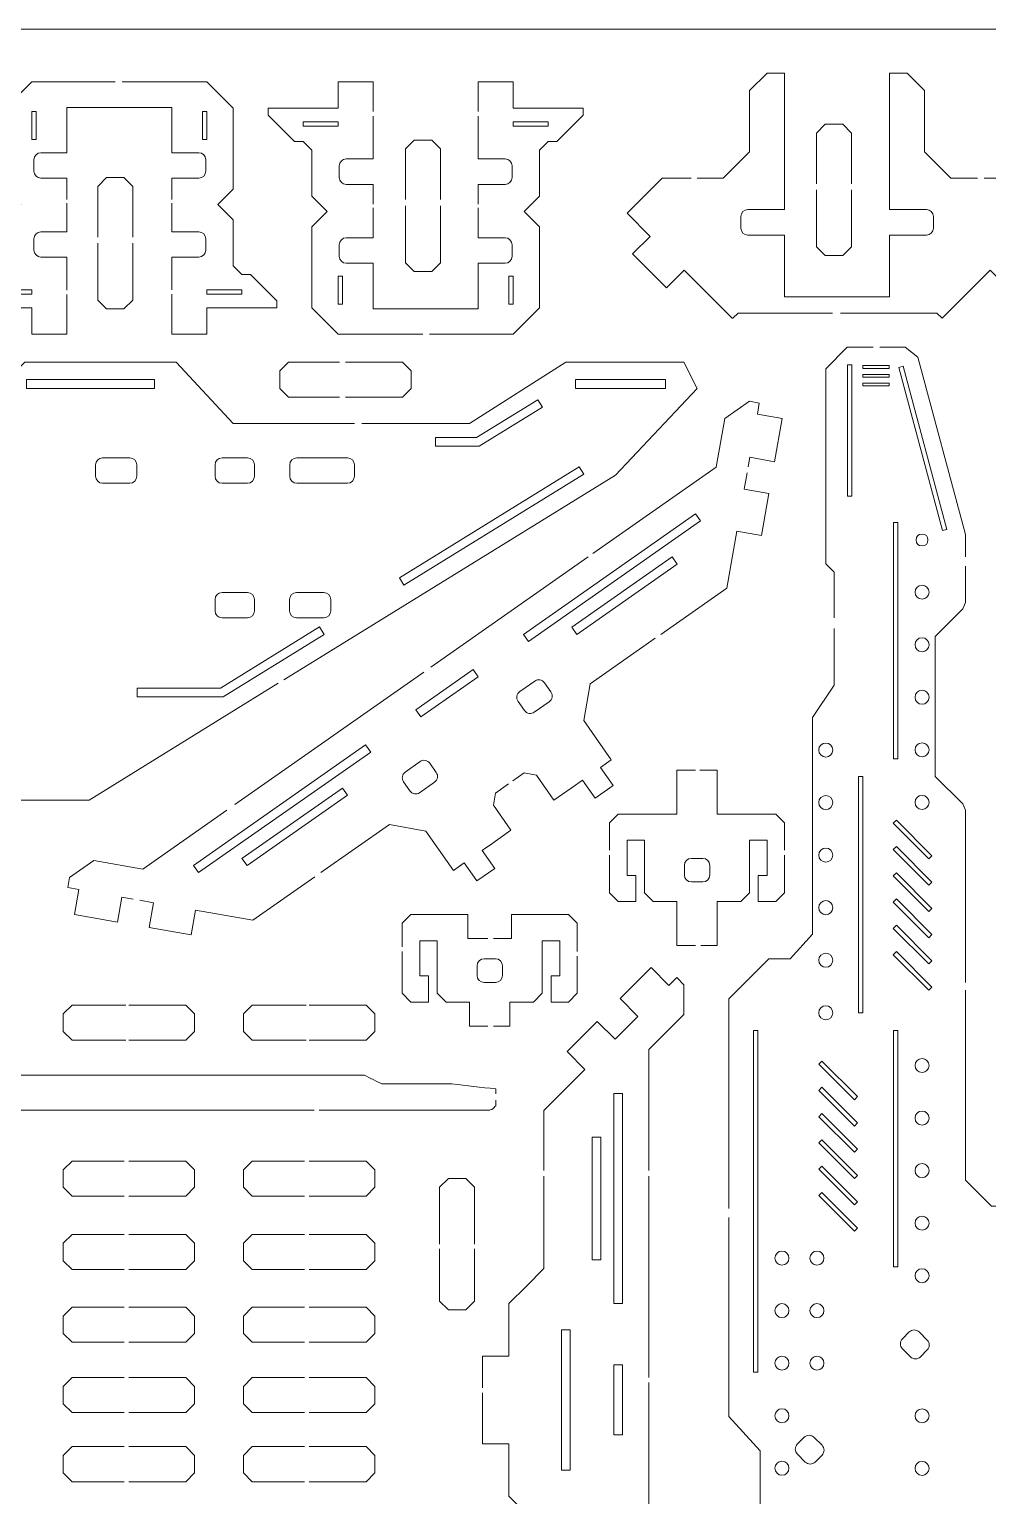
# Model space of a CAD drawing. Header units: inches. Extents: x -99 to 301, y -16 to 251.
# Drawn here: x 126.2 to 235.7, y 83.3 to 250.7 of the extents above; entities that cross this region are included whole.
import ezdxf

# ---------------------------------------------------------------- set-up
doc = ezdxf.new("R2010")
doc.units = ezdxf.units.IN
doc.header["$MEASUREMENT"] = 0
doc.layers.add('_U+68F0_U+52EE_U+934A', color=7, linetype='Continuous')
doc.layers.add('Viewport Boundary', color=7, linetype='Continuous')

# ---------------------------------------------------------------- blocks, each defined once
blk = doc.blocks.new('block 8')
at = {"layer": '_U+68F0_U+52EE_U+934A', "lineweight": 0}
for points in [[(217.2, 169.24), (217.65, 169.24), (218, 168.88), (218, 168.44), (218, 167.99), (217.65, 167.64), (217.2, 167.64), (216.76, 167.64), (216.4, 167.99), (216.4, 168.44), (216.4, 168.88), (216.76, 169.24), (217.2, 169.24)], [(217.2, 163.24), (217.65, 163.24), (218, 162.88), (218, 162.44), (218, 161.99), (217.65, 161.64), (217.2, 161.64), (216.76, 161.64), (216.4, 161.99), (216.4, 162.44), (216.4, 162.88), (216.76, 163.24), (217.2, 163.24)], [(217.2, 157.24), (217.65, 157.24), (218, 156.88), (218, 156.44), (218, 155.99), (217.65, 155.64), (217.2, 155.64), (216.76, 155.64), (216.4, 155.99), (216.4, 156.44), (216.4, 156.88), (216.76, 157.24), (217.2, 157.24)], [(217.2, 151.24), (217.65, 151.24), (218, 150.88), (218, 150.44), (218, 149.99), (217.65, 149.64), (217.2, 149.64), (216.76, 149.64), (216.4, 149.99), (216.4, 150.44), (216.4, 150.88), (216.76, 151.24), (217.2, 151.24)], [(217.2, 145.24), (217.65, 145.24), (218, 144.88), (218, 144.44), (218, 143.99), (217.65, 143.64), (217.2, 143.64), (216.76, 143.64), (216.4, 143.99), (216.4, 144.44), (216.4, 144.88), (216.76, 145.24), (217.2, 145.24)], [(217.2, 139.24), (217.65, 139.24), (218, 138.88), (218, 138.44), (218, 137.99), (217.65, 137.64), (217.2, 137.64), (216.76, 137.64), (216.4, 137.99), (216.4, 138.44), (216.4, 138.88), (216.76, 139.24), (217.2, 139.24)]]:
    blk.add_open_spline(points, degree=3, knots=[0, 0, 0, 0, 1, 1, 1, 2, 2, 2, 3, 3, 3, 4, 4, 4, 4], dxfattribs=at)
blk = doc.blocks.new('block 16')
at = {"layer": '_U+68F0_U+52EE_U+934A', "lineweight": 0}
for points in [[(212.2, 111.23), (212.65, 111.23), (213, 110.87), (213, 110.43), (213, 109.99), (212.65, 109.63), (212.2, 109.63), (211.76, 109.63), (211.4, 109.99), (211.4, 110.43), (211.4, 110.87), (211.76, 111.23), (212.2, 111.23)], [(212.2, 105.23), (212.65, 105.23), (213, 104.87), (213, 104.43), (213, 103.99), (212.65, 103.63), (212.2, 103.63), (211.76, 103.63), (211.4, 103.99), (211.4, 104.43), (211.4, 104.87), (211.76, 105.23), (212.2, 105.23)], [(212.2, 99.23), (212.65, 99.23), (213, 98.87), (213, 98.43), (213, 97.99), (212.65, 97.63), (212.2, 97.63), (211.76, 97.63), (211.4, 97.99), (211.4, 98.43), (211.4, 98.87), (211.76, 99.23), (212.2, 99.23)], [(212.2, 93.23), (212.65, 93.23), (213, 92.87), (213, 92.43), (213, 91.99), (212.65, 91.63), (212.2, 91.63), (211.76, 91.63), (211.4, 91.99), (211.4, 92.43), (211.4, 92.87), (211.76, 93.23), (212.2, 93.23)], [(212.2, 87.23), (212.65, 87.23), (213, 86.87), (213, 86.43), (213, 85.99), (212.65, 85.63), (212.2, 85.63), (211.76, 85.63), (211.4, 85.99), (211.4, 86.43), (211.4, 86.87), (211.76, 87.23), (212.2, 87.23)], [(212.2, 81.23), (212.65, 81.23), (213, 80.87), (213, 80.43), (213, 79.99), (212.65, 79.63), (212.2, 79.63), (211.76, 79.63), (211.4, 79.99), (211.4, 80.43), (211.4, 80.87), (211.76, 81.23), (212.2, 81.23)]]:
    blk.add_open_spline(points, degree=3, knots=[0, 0, 0, 0, 1, 1, 1, 2, 2, 2, 3, 3, 3, 4, 4, 4, 4], dxfattribs=at)
blk = doc.blocks.new('block 18')
at = {"layer": '_U+68F0_U+52EE_U+934A', "lineweight": 0}
for points in [[(228.2, 133.22), (228.65, 133.22), (229, 132.86), (229, 132.42), (229, 131.97), (228.65, 131.62), (228.2, 131.62), (227.76, 131.62), (227.4, 131.97), (227.4, 132.42), (227.4, 132.86), (227.76, 133.22), (228.2, 133.22)], [(228.2, 127.22), (228.65, 127.22), (229, 126.86), (229, 126.42), (229, 125.97), (228.65, 125.62), (228.2, 125.62), (227.76, 125.62), (227.4, 125.97), (227.4, 126.42), (227.4, 126.86), (227.76, 127.22), (228.2, 127.22)], [(228.2, 121.22), (228.65, 121.22), (229, 120.86), (229, 120.42), (229, 119.97), (228.65, 119.62), (228.2, 119.62), (227.76, 119.62), (227.4, 119.97), (227.4, 120.42), (227.4, 120.86), (227.76, 121.22), (228.2, 121.22)], [(228.2, 115.22), (228.65, 115.22), (229, 114.86), (229, 114.42), (229, 113.97), (228.65, 113.62), (228.2, 113.62), (227.76, 113.62), (227.4, 113.97), (227.4, 114.42), (227.4, 114.86), (227.76, 115.22), (228.2, 115.22)], [(228.2, 109.22), (228.65, 109.22), (229, 108.86), (229, 108.42), (229, 107.97), (228.65, 107.62), (228.2, 107.62), (227.76, 107.62), (227.4, 107.97), (227.4, 108.42), (227.4, 108.86), (227.76, 109.22), (228.2, 109.22)]]:
    blk.add_open_spline(points, degree=3, knots=[0, 0, 0, 0, 1, 1, 1, 2, 2, 2, 3, 3, 3, 4, 4, 4, 4], dxfattribs=at)
blk = doc.blocks.new('block 19')
at = {"layer": '_U+68F0_U+52EE_U+934A', "lineweight": 0}
for points in [[(216.2, 111.23), (216.65, 111.23), (217, 110.87), (217, 110.43), (217, 109.99), (216.65, 109.63), (216.2, 109.63), (215.76, 109.63), (215.4, 109.99), (215.4, 110.43), (215.4, 110.87), (215.76, 111.23), (216.2, 111.23)], [(216.2, 105.23), (216.65, 105.23), (217, 104.87), (217, 104.43), (217, 103.99), (216.65, 103.63), (216.2, 103.63), (215.76, 103.63), (215.4, 103.99), (215.4, 104.43), (215.4, 104.87), (215.76, 105.23), (216.2, 105.23)], [(216.2, 99.23), (216.65, 99.23), (217, 98.87), (217, 98.43), (217, 97.99), (216.65, 97.63), (216.2, 97.63), (215.76, 97.63), (215.4, 97.99), (215.4, 98.43), (215.4, 98.87), (215.76, 99.23), (216.2, 99.23)]]:
    blk.add_open_spline(points, degree=3, knots=[0, 0, 0, 0, 1, 1, 1, 2, 2, 2, 3, 3, 3, 4, 4, 4, 4], dxfattribs=at)
blk = doc.blocks.new('block 20')
at = {"layer": '_U+68F0_U+52EE_U+934A', "lineweight": 0}
for points in [[(228.2, 93.22), (228.65, 93.22), (229, 92.87), (229, 92.42), (229, 91.98), (228.65, 91.62), (228.2, 91.62), (227.76, 91.62), (227.4, 91.98), (227.4, 92.42), (227.4, 92.87), (227.76, 93.22), (228.2, 93.22)], [(228.2, 87.22), (228.65, 87.22), (229, 86.87), (229, 86.42), (229, 85.98), (228.65, 85.62), (228.2, 85.62), (227.76, 85.62), (227.4, 85.98), (227.4, 86.42), (227.4, 86.87), (227.76, 87.22), (228.2, 87.22)], [(228.2, 81.22), (228.65, 81.22), (229, 80.87), (229, 80.42), (229, 79.98), (228.65, 79.62), (228.2, 79.62), (227.76, 79.62), (227.4, 79.98), (227.4, 80.42), (227.4, 80.87), (227.76, 81.22), (228.2, 81.22)]]:
    blk.add_open_spline(points, degree=3, knots=[0, 0, 0, 0, 1, 1, 1, 2, 2, 2, 3, 3, 3, 4, 4, 4, 4], dxfattribs=at)
blk = doc.blocks.new('block 21')
at = {"layer": '_U+68F0_U+52EE_U+934A', "lineweight": 0}
for points in [[(228.2, 187.26), (228.65, 187.26), (229, 186.91), (229, 186.46), (229, 186.02), (228.65, 185.66), (228.2, 185.66), (227.76, 185.66), (227.4, 186.02), (227.4, 186.46), (227.4, 186.91), (227.76, 187.26), (228.2, 187.26)], [(228.2, 181.26), (228.65, 181.26), (229, 180.91), (229, 180.46), (229, 180.02), (228.65, 179.66), (228.2, 179.66), (227.76, 179.66), (227.4, 180.02), (227.4, 180.46), (227.4, 180.91), (227.76, 181.26), (228.2, 181.26)], [(228.2, 175.26), (228.65, 175.26), (229, 174.91), (229, 174.46), (229, 174.02), (228.65, 173.66), (228.2, 173.66), (227.76, 173.66), (227.4, 174.02), (227.4, 174.46), (227.4, 174.91), (227.76, 175.26), (228.2, 175.26)], [(228.2, 169.26), (228.65, 169.26), (229, 168.91), (229, 168.46), (229, 168.02), (228.65, 167.66), (228.2, 167.66), (227.76, 167.66), (227.4, 168.02), (227.4, 168.46), (227.4, 168.91), (227.76, 169.26), (228.2, 169.26)], [(228.2, 163.26), (228.65, 163.26), (229, 162.91), (229, 162.46), (229, 162.02), (228.65, 161.66), (228.2, 161.66), (227.76, 161.66), (227.4, 162.02), (227.4, 162.46), (227.4, 162.91), (227.76, 163.26), (228.2, 163.26)]]:
    blk.add_open_spline(points, degree=3, knots=[0, 0, 0, 0, 1, 1, 1, 2, 2, 2, 3, 3, 3, 4, 4, 4, 4], dxfattribs=at)

msp = doc.modelspace()

# ---------------------------------------------------------------- linework, layer by layer
at = {"layer": '_U+68F0_U+52EE_U+934A', "lineweight": 0}
for points in [[(136.03, 244.73), (126.5, 244.73), (123.5, 241.73), (123.5, 232.47), (125.24, 230.73), (123.5, 228.99), (123.5, 223.73), (122.5, 222.73), (121.5, 222.73), (118.5, 219.73), (118.5, 218.93), (126.5, 218.93), (126.5, 215.93), (130.5, 215.93), (130.5, 220.46)], [(142.5, 220.5), (142.5, 215.93), (146.5, 215.93), (146.5, 218.93), (154.5, 218.93), (154.5, 219.73), (151.5, 222.73), (150.5, 222.73), (149.5, 223.73), (149.5, 228.99), (147.76, 230.73), (149.5, 232.47), (149.5, 241.73), (146.5, 244.73), (136.82, 244.73)], [(165.5, 241.36), (165.5, 244.73), (161.5, 244.73), (161.5, 241.73), (153.5, 241.73), (153.5, 240.93), (156.5, 237.93), (157.5, 237.93), (158.5, 236.93), (158.5, 231.67), (160.24, 229.93), (158.5, 228.19), (158.5, 218.93), (161.5, 215.93), (171.19, 215.93)], [(171.92, 215.93), (181.5, 215.93), (184.5, 218.93), (184.5, 228.19), (182.76, 229.93), (184.5, 231.67), (184.5, 236.93), (185.5, 237.93), (186.5, 237.93), (189.5, 240.93), (189.5, 241.73), (181.5, 241.73), (181.5, 244.73), (177.5, 244.73), (177.5, 241.36)], [(202.5, 233.73), (205.5, 233.73), (208.5, 236.73), (208.5, 243.73), (210.5, 245.73), (212.5, 245.73)], [(224.5, 245.73), (226.5, 245.73), (228.5, 243.73), (228.5, 236.73), (231.5, 233.73), (234.55, 233.73)], [(127, 241.33), (127, 238.13), (126.5, 238.13), (126.5, 241.33), (127, 241.33)], [(146, 241.33), (146.5, 241.33), (146.5, 238.13), (146, 238.13), (146, 241.33)], [(157.5, 239.68), (157.5, 240.18), (161.5, 240.18), (161.5, 239.68), (157.5, 239.68)], [(185.5, 239.68), (181.5, 239.68), (181.5, 240.18), (185.5, 240.18), (185.5, 239.68)], [(216.15, 233.09), (216.15, 238.89), (217.15, 239.89), (219.15, 239.89), (220.15, 238.89), (220.15, 233.09)], [(169.19, 231.28), (169.19, 237.08), (170.19, 238.08), (172.19, 238.08), (173.19, 237.08), (173.19, 231.28)], [(134.03, 227), (134.03, 232.8), (135.03, 233.8), (137.03, 233.8), (138.03, 232.8), (138.03, 227)], [(217.97, 218.33), (207.2, 218.33), (206.6, 217.73), (206.5, 217.73), (201.02, 223.21), (199.02, 221.21), (195.14, 225.09), (197.14, 227.09), (194.5, 229.73), (198.5, 233.73), (201.83, 233.73)], [(235.3, 233.73), (238.5, 233.73), (242.5, 229.73), (239.86, 227.09), (241.86, 225.09), (237.98, 221.21), (235.98, 223.21), (230.5, 217.73), (229.9, 218.33), (218.9, 218.33)], [(220.15, 232.39), (220.15, 225.89), (219.15, 224.89), (217.15, 224.89), (216.15, 225.89), (216.15, 232.39)], [(165.5, 230.78), (165.5, 230.78)], [(173.19, 230.58), (173.19, 224.08), (172.19, 223.08), (170.19, 223.08), (169.19, 224.08), (169.19, 230.58)], [(138.03, 226.3), (138.03, 219.8), (137.03, 218.8), (135.03, 218.8), (134.03, 219.8), (134.03, 226.3)], [(162, 219.33), (161.5, 219.33), (161.5, 222.53), (162, 222.53), (162, 219.33)], [(181, 219.33), (181, 222.53), (181.5, 222.53), (181.5, 219.33), (181, 219.33)], [(122.5, 220.98), (126.5, 220.98), (126.5, 220.48), (122.5, 220.48), (122.5, 220.98)], [(150.5, 220.98), (150.5, 220.48), (146.5, 220.48), (146.5, 220.98), (150.5, 220.98)], [(218.15, 183.53), (218.15, 188.73), (217.2, 189.68), (217.2, 211.98), (219.65, 214.42), (222.63, 214.42)], [(223.37, 214.42), (226.27, 214.42), (227.71, 213.31), (233.15, 193.04), (233.15, 190.49)], [(163.37, 205.73), (149.5, 205.73), (143, 212.73), (125.7, 212.73), (124.7, 211.73), (121.7, 211.73), (120.7, 212.73), (109, 212.73)], [(161.64, 208.73), (155.84, 208.73), (154.84, 209.73), (154.84, 211.73), (155.84, 212.73), (161.64, 212.73)], [(155.3, 176.45), (193.2, 199.82), (202.5, 209.73), (201, 212.73), (187.5, 212.73), (176.5, 205.73), (164.22, 205.73)], [(162.34, 212.73), (168.84, 212.73), (169.84, 211.73), (169.84, 209.73), (168.84, 208.73), (162.34, 208.73)], [(220.2, 197.42), (220.2, 212.42), (219.7, 212.42), (219.7, 197.42), (220.2, 197.42)], [(224.45, 212.33), (221.45, 212.33), (221.45, 212.01), (224.45, 212.01), (224.45, 212.33)], [(224.45, 211.33), (221.45, 211.33), (221.45, 211.01), (224.45, 211.01), (224.45, 211.33)], [(231.03, 193.62), (226.04, 212.25), (225.55, 212.12), (230.54, 193.49), (231.03, 193.62)], [(140.5, 209.73), (125.9, 209.73), (125.9, 210.73), (140.5, 210.73), (140.5, 209.73)], [(198.9, 209.73), (188.6, 209.73), (188.6, 210.73), (198.9, 210.73), (198.9, 209.73)], [(224.45, 210.33), (221.45, 210.33), (221.45, 210.01), (224.45, 210.01), (224.45, 210.33)], [(184.84, 207.57), (177.6, 203.13), (172.61, 203.13), (172.61, 204.13), (177.32, 204.13), (184.31, 208.43), (184.84, 207.57)], [(190.6, 190.86), (204.7, 200.73), (205.68, 206.3), (208.48, 208.26), (209.61, 208.06), (209.39, 206.8), (212.23, 206.3), (211.36, 201.36), (208.52, 201.86), (208.33, 200.78)], [(189.03, 200.78), (189.55, 199.93), (169.02, 187.26), (168.49, 188.11), (189.03, 200.78)], [(208.21, 200.07), (207.88, 198.24), (210.72, 197.74), (209.87, 192.93), (207.04, 193.44), (205.89, 186.91), (198.36, 181.64)], [(202.9, 194.59), (183.24, 180.82), (182.66, 181.64), (202.32, 195.4), (202.9, 194.59)], [(225.45, 194.42), (224.95, 194.42), (224.95, 167.42), (225.45, 167.42), (225.45, 194.42)], [(172.08, 177.89), (190.07, 190.49)], [(200.24, 189.67), (188.77, 181.64), (188.19, 182.46), (199.66, 190.49), (200.24, 189.67)], [(233.15, 189.44), (233.15, 185.28), (232.85, 184.57), (229.7, 181.42), (229.7, 165.42), (232.85, 162.28), (233.15, 161.57), (233.15, 141.91)], [(148.06, 175.52), (159.38, 182.49), (159.9, 181.64), (148.35, 174.52), (138.54, 174.52), (138.54, 175.52), (148.06, 175.52)], [(197.73, 181.22), (190.28, 175.99), (189.55, 171.81), (192.7, 167.3), (191.47, 166.44), (192.91, 164.4), (190.86, 162.96), (189.43, 165.01), (189.02, 164.72), (188.61, 164.44), (186.15, 162.72), (184.14, 165.58), (182.75, 165.83), (181.44, 164.91)], [(206.15, 116.08), (206.15, 140.04), (210.69, 144.58), (213.15, 144.58), (215.7, 147.42), (215.7, 172.17), (218.15, 175.84), (218.15, 182.32)], [(177.5, 176.8), (170.95, 172.22), (170.38, 173.04), (176.93, 177.62), (177.5, 176.8)], [(172.08, 177.89), (172.08, 177.89)], [(121.8, 162.73), (133.04, 162.73), (154.63, 176.07)], [(149.68, 162.21), (171.29, 177.33)], [(165.22, 168.2), (145.56, 154.44), (144.98, 155.25), (164.64, 169.02), (165.22, 168.2)], [(192.5, 157.02), (192.5, 160.13), (193.5, 161.13), (200.2, 161.13), (200.2, 166.13), (202.32, 166.13)], [(202.83, 166.13), (204.8, 166.13), (204.8, 161.13), (211.5, 161.13), (212.5, 160.13), (212.5, 157.02)], [(161.98, 164.1), (162.56, 163.29), (151.09, 155.26), (150.51, 156.07), (161.98, 164.1)], [(180.96, 164.58), (179.47, 163.53), (179.23, 162.14), (181.23, 159.27), (178.78, 157.55), (178.37, 157.27), (177.96, 156.98), (179.39, 154.93), (177.34, 153.5), (175.91, 155.55), (174.68, 154.69), (171.53, 159.19), (167.35, 159.93), (159.51, 154.44)], [(221.45, 165.42), (220.95, 165.42), (220.95, 138.42), (221.45, 138.42), (221.45, 165.42)], [(138.07, 151.42), (136.8, 151.64), (136.3, 148.8), (131.36, 149.67), (131.86, 152.51), (130.6, 152.73), (130.8, 153.87), (133.6, 155.83), (139.17, 154.84), (148.78, 161.57)], [(229.33, 156.36), (225.27, 160.43), (224.92, 160.07), (228.98, 156.01), (229.33, 156.36)], [(202.32, 146.13), (200.2, 146.13), (200.2, 151.13), (197.5, 151.13), (196.5, 152.13), (196.5, 158.13), (194.5, 158.13), (194.5, 154.13), (195.5, 154.13), (195.5, 151.13), (193.5, 151.13), (192.5, 152.13), (192.5, 156.42)], [(212.5, 156.42), (212.5, 152.13), (211.5, 151.13), (209.5, 151.13), (209.5, 154.13), (210.5, 154.13), (210.5, 158.13), (208.5, 158.13), (208.5, 152.13), (207.5, 151.13), (204.8, 151.13), (204.8, 146.13), (202.95, 146.13)], [(229.33, 153.36), (225.27, 157.43), (224.92, 157.07), (228.98, 153.01), (229.33, 153.36)], [(229.33, 150.36), (225.27, 154.43), (224.92, 154.07), (228.98, 150.01), (229.33, 150.36)], [(158.85, 153.97), (151.75, 149), (145.22, 150.15), (144.72, 147.32), (139.91, 148.16), (140.41, 151), (138.85, 151.28)], [(229.33, 147.36), (225.27, 151.43), (224.92, 151.07), (228.98, 147.01), (229.33, 147.36)], [(168.82, 145.96), (168.82, 148.66), (169.82, 149.66), (176.32, 149.66), (176.32, 146.91), (178.59, 146.91)], [(179.25, 146.91), (181.32, 146.91), (181.32, 149.66), (187.82, 149.66), (188.82, 148.66), (188.82, 145.43)], [(229.33, 144.36), (225.27, 148.43), (224.92, 148.07), (228.98, 144.01), (229.33, 144.36)], [(178.59, 136.91), (176.52, 136.91), (176.52, 139.66), (173.82, 139.66), (172.82, 140.66), (172.82, 146.66), (170.82, 146.66), (170.82, 142.66), (171.82, 142.66), (171.82, 139.66), (169.82, 139.66), (168.82, 140.66), (168.82, 145.43)], [(188.82, 144.9), (188.82, 140.66), (187.82, 139.66), (185.82, 139.66), (185.82, 142.66), (186.82, 142.66), (186.82, 146.66), (184.82, 146.66), (184.82, 140.66), (183.82, 139.66), (181.12, 139.66), (181.12, 136.91), (179.25, 136.91)], [(229.33, 141.36), (225.27, 145.43), (224.92, 145.07), (228.98, 141.01), (229.33, 141.36)], [(197, 120.42), (197, 134.23), (201, 138.23), (201, 141.64), (200.18, 142.46), (199.28, 141.55), (197.24, 143.59), (193.7, 140.05), (195.73, 138.01), (193.14, 135.41), (191.1, 137.45), (187.65, 134), (189.68, 131.96), (185, 127.27), (185, 120.42)], [(233.15, 141.01), (233.15, 119.34), (236.15, 116.34), (254.7, 116.34), (256.2, 114.84), (256.2, 84.79)], [(137.25, 135.31), (131.1, 135.31), (130.1, 136.31), (130.1, 138.31), (131.1, 139.31), (137.25, 139.31)], [(137.6, 139.31), (144.1, 139.31), (145.1, 138.31), (145.1, 136.31), (144.1, 135.31), (137.6, 135.31)], [(157.85, 135.31), (151.69, 135.31), (150.69, 136.31), (150.69, 138.31), (151.69, 139.31), (157.85, 139.31)], [(158.19, 139.31), (164.69, 139.31), (165.69, 138.31), (165.69, 136.31), (164.69, 135.31), (158.19, 135.31)], [(209.45, 136.42), (208.95, 136.42), (208.95, 97.42), (209.45, 97.42), (209.45, 136.42)], [(225.45, 136.42), (224.95, 136.42), (224.95, 109.42), (225.45, 109.42), (225.45, 136.42)], [(220.83, 128.86), (216.77, 132.93), (216.42, 132.57), (220.48, 128.51), (220.83, 128.86)], [(193, 105.23), (193, 129.23), (194, 129.23), (194, 105.23), (193, 105.23)], [(220.83, 125.86), (216.77, 129.93), (216.42, 129.57), (220.48, 125.51), (220.83, 125.86)], [(220.83, 122.86), (216.77, 126.93), (216.42, 126.57), (220.48, 122.51), (220.83, 122.86)], [(190.5, 110.23), (190.5, 124.23), (191.5, 124.23), (191.5, 110.23), (190.5, 110.23)], [(220.83, 119.86), (216.77, 123.93), (216.42, 123.57), (220.48, 119.51), (220.83, 119.86)], [(137.05, 117.51), (131.1, 117.51), (130.1, 118.51), (130.1, 120.51), (131.1, 121.51), (137.05, 121.51)], [(137.6, 121.51), (144.1, 121.51), (145.1, 120.51), (145.1, 118.51), (144.1, 117.51), (137.6, 117.51)], [(157.65, 117.51), (151.69, 117.51), (150.69, 118.51), (150.69, 120.51), (151.69, 121.51), (157.65, 121.51)], [(158.19, 121.51), (164.69, 121.51), (165.69, 120.51), (165.69, 118.51), (164.69, 117.51), (158.19, 117.51)], [(220.83, 116.86), (216.77, 120.93), (216.42, 120.57), (220.48, 116.51), (220.83, 116.86)], [(173.09, 112.01), (173.09, 118.51), (174.09, 119.51), (176.09, 119.51), (177.09, 118.51), (177.09, 112.01)], [(185, 119.77), (185, 109.23), (183, 107.23), (181, 105.23), (181, 99.23), (178, 99.23), (178, 95.6)], [(197, 96.78), (197, 119.77)], [(220.83, 113.86), (216.77, 117.93), (216.42, 117.57), (220.48, 113.51), (220.83, 113.86)], [(209.7, 60.38), (209.7, 88.42), (206.15, 92.34), (206.15, 115.07)], [(137.05, 109.12), (131.1, 109.12), (130.1, 110.12), (130.1, 112.12), (131.1, 113.12), (137.05, 113.12)], [(137.6, 113.12), (144.1, 113.12), (145.1, 112.12), (145.1, 110.12), (144.1, 109.12), (137.6, 109.12)], [(157.65, 109.12), (151.69, 109.12), (150.69, 110.12), (150.69, 112.12), (151.69, 113.12), (157.65, 113.12)], [(158.19, 113.12), (164.69, 113.12), (165.69, 112.12), (165.69, 110.12), (164.69, 109.12), (158.19, 109.12)], [(177.09, 111.47), (177.09, 105.51), (176.09, 104.51), (174.09, 104.51), (173.09, 105.51), (173.09, 111.47)], [(137.05, 100.81), (131.1, 100.81), (130.1, 101.81), (130.1, 103.81), (131.1, 104.81), (137.05, 104.81)], [(137.6, 104.81), (144.1, 104.81), (145.1, 103.81), (145.1, 101.81), (144.1, 100.81), (137.6, 100.81)], [(157.65, 100.81), (151.69, 100.81), (150.69, 101.81), (150.69, 103.81), (151.69, 104.81), (157.65, 104.81)], [(158.19, 104.81), (164.69, 104.81), (165.69, 103.81), (165.69, 101.81), (164.69, 100.81), (158.19, 100.81)], [(188, 102.23), (188, 86.23), (187, 86.23), (187, 102.23), (188, 102.23)], [(194, 90.23), (193, 90.23), (193, 98.23), (194, 98.23), (194, 90.23)], [(137.05, 92.78), (131.1, 92.78), (130.1, 93.78), (130.1, 95.78), (131.1, 96.78), (137.05, 96.78)], [(137.6, 96.78), (144.1, 96.78), (145.1, 95.78), (145.1, 93.78), (144.1, 92.78), (137.6, 92.78)], [(157.65, 92.78), (151.69, 92.78), (150.69, 93.78), (150.69, 95.78), (151.69, 96.78), (157.65, 96.78)], [(158.19, 96.78), (164.69, 96.78), (165.69, 95.78), (165.69, 93.78), (164.69, 92.78), (158.19, 92.78)], [(197, 61.47), (197, 96.22)], [(178, 95.03), (178, 89.23), (181, 89.23), (181, 83.23), (183, 81.23), (185, 79.23), (185, 73.18)], [(137.05, 84.9), (131.1, 84.9), (130.1, 85.9), (130.1, 87.9), (131.1, 88.9), (137.05, 88.9)], [(137.6, 88.9), (144.1, 88.9), (145.1, 87.9), (145.1, 85.9), (144.1, 84.9), (137.6, 84.9)], [(157.65, 84.9), (151.69, 84.9), (150.69, 85.9), (150.69, 87.9), (151.69, 88.9), (157.65, 88.9)], [(158.19, 88.9), (164.69, 88.9), (165.69, 87.9), (165.69, 85.9), (164.69, 84.9), (158.19, 84.9)]]:
    msp.add_lwpolyline(points, dxfattribs=at)
for points, knots in [([(212.5, 245.73), (212.5, 245.73), (212.5, 230.14), (212.5, 230.14), (212.5, 230.14), (208.3, 230.14), (208.3, 230.14), (207.86, 230.14), (207.5, 229.79), (207.5, 229.34), (207.5, 229.34), (207.5, 228.03), (207.5, 228.03), (207.5, 227.59), (207.86, 227.23), (208.3, 227.23), (208.3, 227.23), (212.5, 227.23), (212.5, 227.23), (212.5, 227.23), (212.5, 220.18), (212.5, 220.18), (212.5, 220.18), (224.5, 220.18), (224.5, 220.18), (224.5, 220.18), (224.5, 227.23), (224.5, 227.23), (224.5, 227.23), (228.7, 227.23), (228.7, 227.23), (229.14, 227.23), (229.5, 227.59), (229.5, 228.03), (229.5, 228.03), (229.5, 229.34), (229.5, 229.34), (229.5, 229.79), (229.14, 230.14), (228.7, 230.14), (228.7, 230.14), (224.5, 230.14), (224.5, 230.14), (224.5, 230.14), (224.5, 245.73), (224.5, 245.73)], [0, 0, 0, 0, 1, 1, 1, 2, 2, 2, 3, 3, 3, 4, 4, 4, 5, 5, 5, 6, 6, 6, 7, 7, 7, 8, 8, 8, 9, 9, 9, 10, 10, 10, 11, 11, 11, 12, 12, 12, 13, 13, 13, 14, 14, 14, 15, 15, 15, 15]), ([(130.5, 231.28), (130.5, 231.28), (130.5, 233.73), (130.5, 233.73), (130.5, 233.73), (127.55, 233.73), (127.55, 233.73), (127.11, 233.73), (126.75, 234.09), (126.75, 234.53), (126.75, 234.53), (126.75, 235.84), (126.75, 235.84), (126.75, 236.28), (127.11, 236.64), (127.55, 236.64), (127.55, 236.64), (130.5, 236.64), (130.5, 236.64), (130.5, 236.64), (130.5, 241.82), (130.5, 241.82), (130.5, 241.82), (142.5, 241.82), (142.5, 241.82), (142.5, 241.82), (142.5, 236.64), (142.5, 236.64), (142.5, 236.64), (145.58, 236.64), (145.58, 236.64), (146.02, 236.64), (146.38, 236.28), (146.38, 235.84), (146.38, 235.84), (146.38, 234.53), (146.38, 234.53), (146.38, 234.09), (146.02, 233.73), (145.58, 233.73), (145.58, 233.73), (142.5, 233.73), (142.5, 233.73), (142.5, 233.73), (142.5, 231.28), (142.5, 231.28)], [0, 0, 0, 0, 1, 1, 1, 2, 2, 2, 3, 3, 3, 4, 4, 4, 5, 5, 5, 6, 6, 6, 7, 7, 7, 8, 8, 8, 9, 9, 9, 10, 10, 10, 11, 11, 11, 12, 12, 12, 13, 13, 13, 14, 14, 14, 15, 15, 15, 15]), ([(165.5, 230.78), (165.5, 230.78), (165.5, 233.02), (165.5, 233.02), (165.5, 233.02), (162.43, 233.02), (162.43, 233.02), (161.99, 233.02), (161.63, 233.38), (161.63, 233.82), (161.63, 233.82), (161.63, 235.13), (161.63, 235.13), (161.63, 235.57), (161.99, 235.93), (162.43, 235.93), (162.43, 235.93), (165.5, 235.93), (165.5, 235.93), (165.5, 235.93), (165.5, 240.83), (165.5, 240.83)], [0, 0, 0, 0, 1, 1, 1, 2, 2, 2, 3, 3, 3, 4, 4, 4, 5, 5, 5, 6, 6, 6, 7, 7, 7, 7]), ([(177.5, 240.83), (177.5, 240.83), (177.5, 235.93), (177.5, 235.93), (177.5, 235.93), (180.56, 235.93), (180.56, 235.93), (181, 235.93), (181.36, 235.57), (181.36, 235.13), (181.36, 235.13), (181.36, 233.82), (181.36, 233.82), (181.36, 233.38), (181, 233.02), (180.56, 233.02), (180.56, 233.02), (177.5, 233.02), (177.5, 233.02), (177.5, 233.02), (177.5, 230.78), (177.5, 230.78)], [0, 0, 0, 0, 1, 1, 1, 2, 2, 2, 3, 3, 3, 4, 4, 4, 5, 5, 5, 6, 6, 6, 7, 7, 7, 7]), ([(130.5, 220.93), (130.5, 220.93), (130.5, 224.73), (130.5, 224.73), (130.5, 224.73), (127.55, 224.73), (127.55, 224.73), (127.11, 224.73), (126.75, 225.09), (126.75, 225.53), (126.75, 225.53), (126.75, 226.81), (126.75, 226.81), (126.75, 227.25), (127.11, 227.61), (127.55, 227.61), (127.55, 227.61), (130.5, 227.61), (130.5, 227.61), (130.5, 227.61), (130.5, 230.87), (130.5, 230.87)], [0, 0, 0, 0, 1, 1, 1, 2, 2, 2, 3, 3, 3, 4, 4, 4, 5, 5, 5, 6, 6, 6, 7, 7, 7, 7]), ([(142.5, 230.87), (142.5, 230.87), (142.5, 227.61), (142.5, 227.61), (142.5, 227.61), (145.58, 227.61), (145.58, 227.61), (146.02, 227.61), (146.38, 227.25), (146.38, 226.81), (146.38, 226.81), (146.38, 225.53), (146.38, 225.53), (146.38, 225.09), (146.02, 224.73), (145.58, 224.73), (145.58, 224.73), (142.5, 224.73), (142.5, 224.73), (142.5, 224.73), (142.5, 220.98), (142.5, 220.98)], [0, 0, 0, 0, 1, 1, 1, 2, 2, 2, 3, 3, 3, 4, 4, 4, 5, 5, 5, 6, 6, 6, 7, 7, 7, 7]), ([(177.5, 230.33), (177.5, 230.33), (177.5, 226.93), (177.5, 226.93), (177.5, 226.93), (180.56, 226.93), (180.56, 226.93), (181, 226.93), (181.36, 226.57), (181.36, 226.13), (181.36, 226.13), (181.36, 224.81), (181.36, 224.81), (181.36, 224.37), (181, 224.01), (180.56, 224.01), (180.56, 224.01), (177.5, 224.01), (177.5, 224.01), (177.5, 224.01), (177.5, 218.83), (177.5, 218.83), (177.5, 218.83), (165.5, 218.83), (165.5, 218.83), (165.5, 218.83), (165.5, 224.01), (165.5, 224.01), (165.5, 224.01), (162.43, 224.01), (162.43, 224.01), (161.99, 224.01), (161.63, 224.37), (161.63, 224.81), (161.63, 224.81), (161.63, 226.13), (161.63, 226.13), (161.63, 226.57), (161.99, 226.93), (162.43, 226.93), (162.43, 226.93), (165.5, 226.93), (165.5, 226.93), (165.5, 226.93), (165.5, 230.33), (165.5, 230.33)], [0, 0, 0, 0, 1, 1, 1, 2, 2, 2, 3, 3, 3, 4, 4, 4, 5, 5, 5, 6, 6, 6, 7, 7, 7, 8, 8, 8, 9, 9, 9, 10, 10, 10, 11, 11, 11, 12, 12, 12, 13, 13, 13, 14, 14, 14, 15, 15, 15, 15]), ([(134.59, 201.8), (134.59, 201.8), (137.69, 201.8), (137.69, 201.8), (138.13, 201.8), (138.49, 201.44), (138.49, 201), (138.49, 201), (138.49, 199.7), (138.49, 199.7), (138.49, 199.26), (138.13, 198.9), (137.69, 198.9), (137.69, 198.9), (134.59, 198.9), (134.59, 198.9), (134.15, 198.9), (133.79, 199.26), (133.79, 199.7), (133.79, 199.7), (133.79, 201), (133.79, 201), (133.79, 201.44), (134.15, 201.8), (134.59, 201.8)], [0, 0, 0, 0, 1, 1, 1, 2, 2, 2, 3, 3, 3, 4, 4, 4, 5, 5, 5, 6, 6, 6, 7, 7, 7, 8, 8, 8, 8]), ([(148.23, 201.8), (148.23, 201.8), (151.13, 201.8), (151.13, 201.8), (151.57, 201.8), (151.93, 201.44), (151.93, 201), (151.93, 201), (151.93, 199.7), (151.93, 199.7), (151.93, 199.26), (151.57, 198.9), (151.13, 198.9), (151.13, 198.9), (148.23, 198.9), (148.23, 198.9), (147.79, 198.9), (147.43, 199.26), (147.43, 199.7), (147.43, 199.7), (147.43, 201), (147.43, 201), (147.43, 201.44), (147.79, 201.8), (148.23, 201.8)], [0, 0, 0, 0, 1, 1, 1, 2, 2, 2, 3, 3, 3, 4, 4, 4, 5, 5, 5, 6, 6, 6, 7, 7, 7, 8, 8, 8, 8]), ([(156.77, 201.8), (156.77, 201.8), (162.57, 201.8), (162.57, 201.8), (163.01, 201.8), (163.37, 201.44), (163.37, 201), (163.37, 201), (163.37, 199.7), (163.37, 199.7), (163.37, 199.26), (163.01, 198.9), (162.57, 198.9), (162.57, 198.9), (156.77, 198.9), (156.77, 198.9), (156.32, 198.9), (155.97, 199.26), (155.97, 199.7), (155.97, 199.7), (155.97, 201), (155.97, 201), (155.97, 201.44), (156.32, 201.8), (156.77, 201.8)], [0, 0, 0, 0, 1, 1, 1, 2, 2, 2, 3, 3, 3, 4, 4, 4, 5, 5, 5, 6, 6, 6, 7, 7, 7, 8, 8, 8, 8]), ([(228.2, 191.77), (227.75, 191.77), (227.55, 191.96), (227.55, 192.42), (227.55, 192.88), (227.75, 193.07), (228.2, 193.07), (228.66, 193.07), (228.85, 192.88), (228.85, 192.42), (228.85, 191.96), (228.66, 191.77), (228.2, 191.77)], [0, 0, 0, 0, 1, 1, 1, 2, 2, 2, 3, 3, 3, 4, 4, 4, 4]), ([(148.23, 186.43), (148.23, 186.43), (151.13, 186.43), (151.13, 186.43), (151.57, 186.43), (151.93, 186.07), (151.93, 185.63), (151.93, 185.63), (151.93, 184.33), (151.93, 184.33), (151.93, 183.89), (151.57, 183.53), (151.13, 183.53), (151.13, 183.53), (148.23, 183.53), (148.23, 183.53), (147.79, 183.53), (147.43, 183.89), (147.43, 184.33), (147.43, 184.33), (147.43, 185.63), (147.43, 185.63), (147.43, 186.07), (147.79, 186.43), (148.23, 186.43)], [0, 0, 0, 0, 1, 1, 1, 2, 2, 2, 3, 3, 3, 4, 4, 4, 5, 5, 5, 6, 6, 6, 7, 7, 7, 8, 8, 8, 8]), ([(156.75, 186.43), (156.75, 186.43), (159.85, 186.43), (159.85, 186.43), (160.29, 186.43), (160.65, 186.07), (160.65, 185.63), (160.65, 185.63), (160.65, 184.33), (160.65, 184.33), (160.65, 183.89), (160.29, 183.53), (159.85, 183.53), (159.85, 183.53), (156.75, 183.53), (156.75, 183.53), (156.31, 183.53), (155.95, 183.89), (155.95, 184.33), (155.95, 184.33), (155.95, 185.63), (155.95, 185.63), (155.95, 186.07), (156.31, 186.43), (156.75, 186.43)], [0, 0, 0, 0, 1, 1, 1, 2, 2, 2, 3, 3, 3, 4, 4, 4, 5, 5, 5, 6, 6, 6, 7, 7, 7, 8, 8, 8, 8]), ([(182.79, 172.95), (182.79, 172.95), (182.06, 173.99), (182.06, 173.99), (181.8, 174.36), (181.89, 174.86), (182.25, 175.11), (182.25, 175.11), (183.96, 176.31), (183.96, 176.31), (184.32, 176.56), (184.82, 176.48), (185.08, 176.11), (185.08, 176.11), (185.81, 175.07), (185.81, 175.07), (186.06, 174.71), (185.97, 174.21), (185.61, 173.96), (185.61, 173.96), (183.9, 172.76), (183.9, 172.76), (183.54, 172.5), (183.04, 172.59), (182.79, 172.95)], [0, 0, 0, 0, 1, 1, 1, 2, 2, 2, 3, 3, 3, 4, 4, 4, 5, 5, 5, 6, 6, 6, 7, 7, 7, 8, 8, 8, 8]), ([(169.69, 163.77), (169.69, 163.77), (168.96, 164.81), (168.96, 164.81), (168.71, 165.17), (168.8, 165.67), (169.16, 165.92), (169.16, 165.92), (170.86, 167.12), (170.86, 167.12), (171.22, 167.37), (171.72, 167.29), (171.97, 166.92), (171.97, 166.92), (172.71, 165.88), (172.71, 165.88), (172.96, 165.52), (172.87, 165.02), (172.51, 164.77), (172.51, 164.77), (170.81, 163.57), (170.81, 163.57), (170.44, 163.32), (169.95, 163.41), (169.69, 163.77)], [0, 0, 0, 0, 1, 1, 1, 2, 2, 2, 3, 3, 3, 4, 4, 4, 5, 5, 5, 6, 6, 6, 7, 7, 7, 8, 8, 8, 8]), ([(201.05, 154.17), (201.05, 154.17), (201.05, 155.27), (201.05, 155.27), (201.05, 155.71), (201.41, 156.07), (201.85, 156.07), (201.85, 156.07), (203.15, 156.07), (203.15, 156.07), (203.59, 156.07), (203.95, 155.71), (203.95, 155.27), (203.95, 155.27), (203.95, 154.17), (203.95, 154.17), (203.95, 153.73), (203.59, 153.37), (203.15, 153.37), (203.15, 153.37), (201.85, 153.37), (201.85, 153.37), (201.41, 153.37), (201.05, 153.73), (201.05, 154.17)], [0, 0, 0, 0, 1, 1, 1, 2, 2, 2, 3, 3, 3, 4, 4, 4, 5, 5, 5, 6, 6, 6, 7, 7, 7, 8, 8, 8, 8]), ([(179.47, 141.91), (179.47, 141.91), (178.17, 141.91), (178.17, 141.91), (177.73, 141.91), (177.37, 142.26), (177.37, 142.71), (177.37, 142.71), (177.37, 143.81), (177.37, 143.81), (177.37, 144.25), (177.73, 144.61), (178.17, 144.61), (178.17, 144.61), (179.47, 144.61), (179.47, 144.61), (179.91, 144.61), (180.27, 144.25), (180.27, 143.81), (180.27, 143.81), (180.27, 142.71), (180.27, 142.71), (180.27, 142.26), (179.91, 141.91), (179.47, 141.91)], [0, 0, 0, 0, 1, 1, 1, 2, 2, 2, 3, 3, 3, 4, 4, 4, 5, 5, 5, 6, 6, 6, 7, 7, 7, 8, 8, 8, 8]), ([(108.24, 131.31), (127, 131.31), (145.75, 131.31), (164.5, 131.31), (165.17, 130.97), (165.83, 130.64), (166.5, 130.31), (169.17, 130.31), (171.83, 130.31), (174.5, 130.31), (176.17, 130.12), (177.83, 129.93), (179.5, 129.75), (179.5, 129.57), (179.5, 129.39), (179.5, 129.2)], [0, 0, 0, 0, 1, 1, 1, 2, 2, 2, 3, 3, 3, 4, 4, 4, 5, 5, 5, 5]), ([(158.75, 127.31), (140.95, 127.31), (122.59, 127.31), (104.79, 127.31), (104.79, 126.03), (104.79, 124.75), (104.79, 123.47)], [0, 0, 0, 0, 1, 1, 1, 2, 2, 2, 2]), ([(179.5, 128.46), (179.5, 128.24), (179.5, 128.02), (179.5, 127.81), (179.38, 127.69), (179.26, 127.57), (179.15, 127.45), (179.03, 127.4), (178.91, 127.35), (178.79, 127.31), (172.31, 127.31), (165.82, 127.31), (159.34, 127.31)], [0, 0, 0, 0, 1, 1, 1, 2, 2, 2, 3, 3, 3, 4, 4, 4, 4]), ([(228.8, 99.94), (228.8, 99.94), (228.02, 99.16), (228.02, 99.16), (227.71, 98.85), (227.2, 98.85), (226.89, 99.16), (226.89, 99.16), (225.97, 100.08), (225.97, 100.08), (225.66, 100.39), (225.66, 100.9), (225.97, 101.21), (225.97, 101.21), (226.75, 101.99), (226.75, 101.99), (227.06, 102.3), (227.57, 102.3), (227.88, 101.99), (227.88, 101.99), (228.8, 101.07), (228.8, 101.07), (229.11, 100.76), (229.11, 100.25), (228.8, 99.94)], [0, 0, 0, 0, 1, 1, 1, 2, 2, 2, 3, 3, 3, 4, 4, 4, 5, 5, 5, 6, 6, 6, 7, 7, 7, 8, 8, 8, 8]), ([(215.86, 89.97), (215.86, 89.97), (216.78, 89.05), (216.78, 89.05), (217.09, 88.74), (217.09, 88.23), (216.78, 87.92), (216.78, 87.92), (216, 87.14), (216, 87.14), (215.69, 86.83), (215.18, 86.83), (214.87, 87.14), (214.87, 87.14), (213.95, 88.06), (213.95, 88.06), (213.64, 88.37), (213.64, 88.88), (213.95, 89.19), (213.95, 89.19), (214.73, 89.97), (214.73, 89.97), (215.04, 90.28), (215.55, 90.28), (215.86, 89.97)], [0, 0, 0, 0, 1, 1, 1, 2, 2, 2, 3, 3, 3, 4, 4, 4, 5, 5, 5, 6, 6, 6, 7, 7, 7, 8, 8, 8, 8])]:
    msp.add_open_spline(points, degree=3, knots=knots, dxfattribs=at)
at = {"layer": 'Viewport Boundary', "lineweight": 0}
msp.add_lwpolyline([(301.5, 20.73), (-98.5, 20.73), (-98.5, 250.73), (301.5, 250.73), (301.5, 20.73)], dxfattribs=at)

# ---------------------------------------------------------------- block references
at = {"layer": '_U+68F0_U+52EE_U+934A'}
for name in ['block 21', 'block 8', 'block 18', 'block 16', 'block 19', 'block 20']:
    msp.add_blockref(name, (0, 0), dxfattribs=at)

doc.saveas('drawing.dxf')
